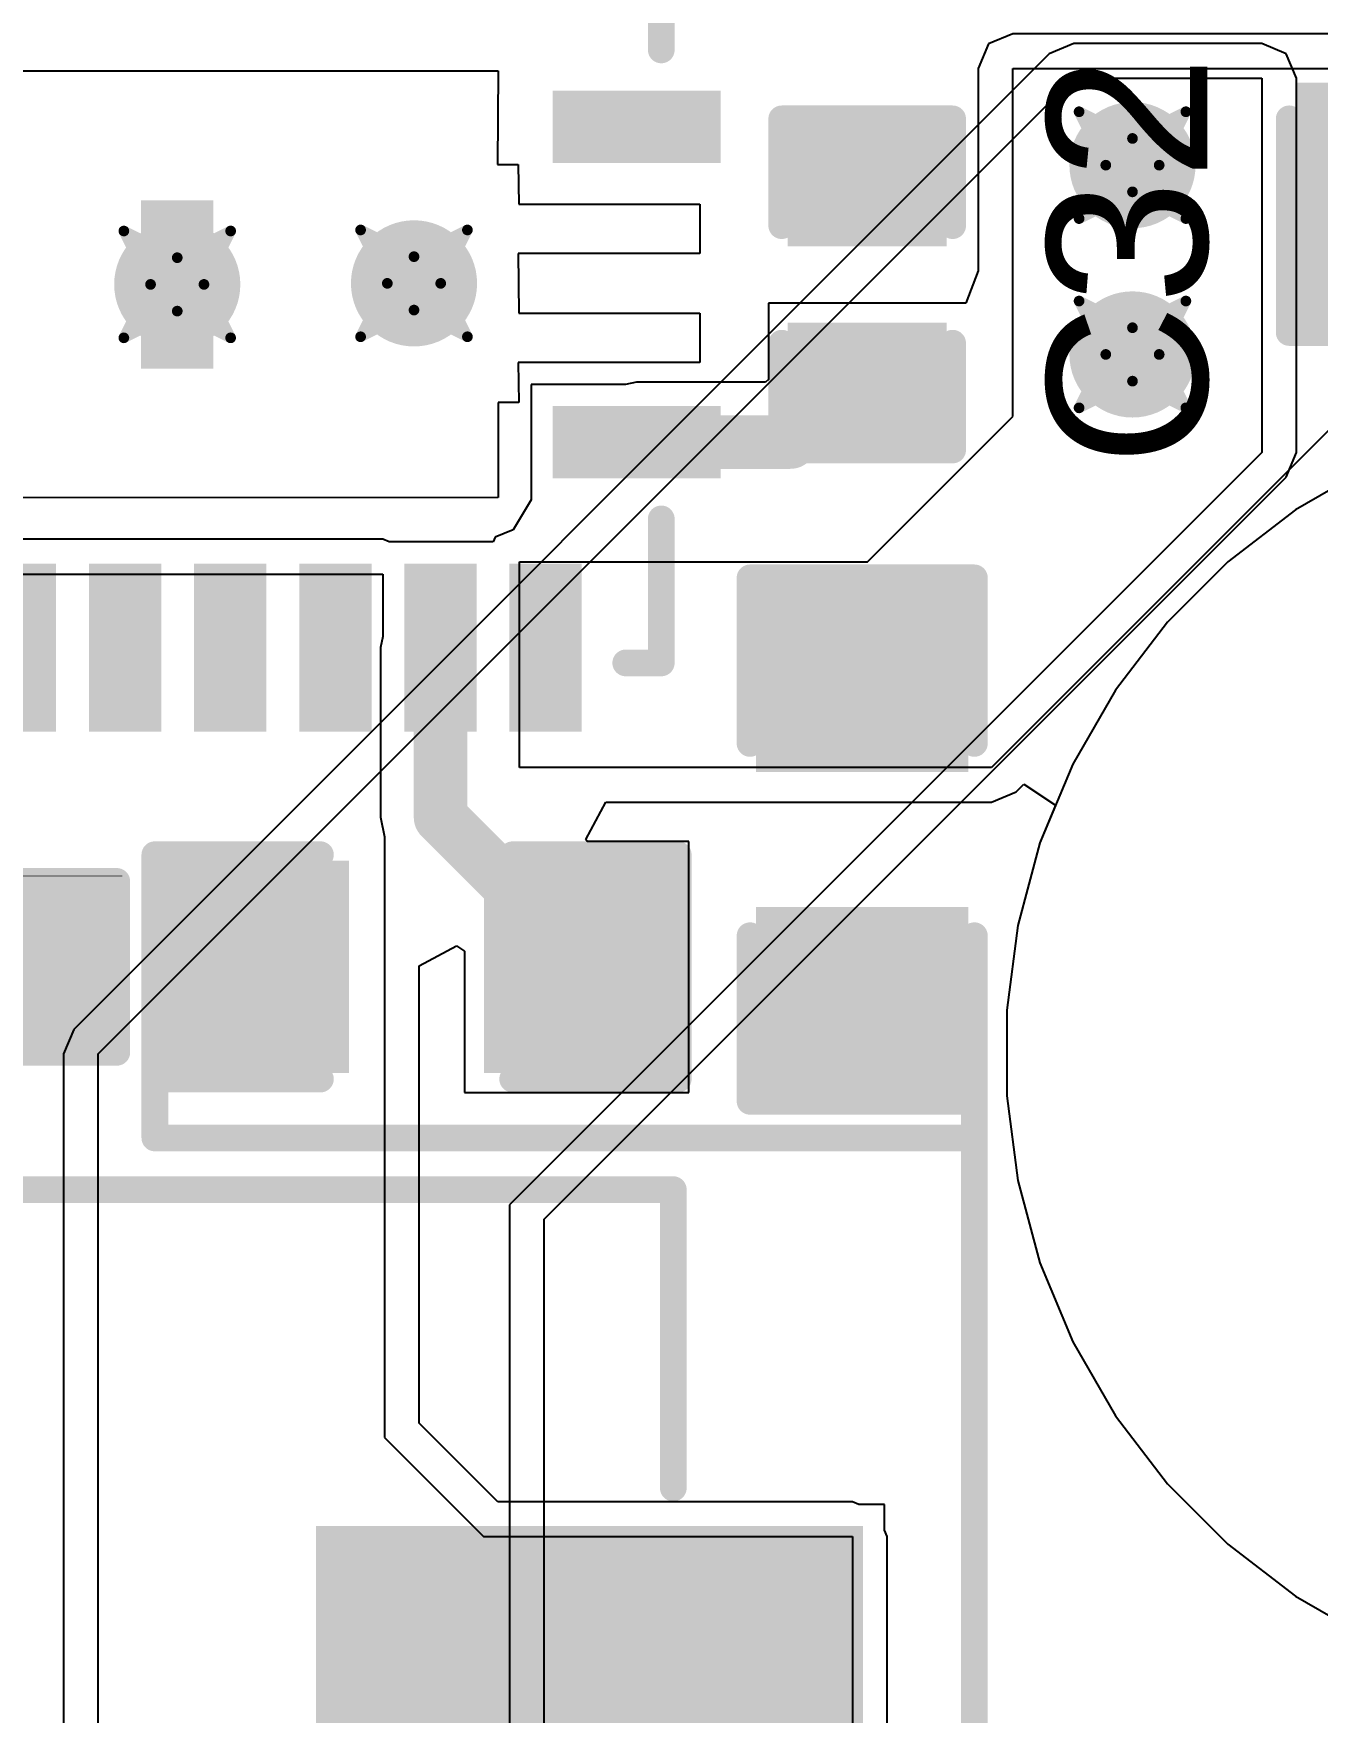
# Model space of a CAD drawing. Header units: inches. Extents: x -5 to 247, y -53 to 67.
# Drawn here: x 37.26 to 43.36, y -37.06 to -29.07 of the extents above; entities that cross this region are included whole.
import ezdxf

# ---------------------------------------------------------------- set-up
doc = ezdxf.new("R2010")
doc.units = ezdxf.units.IN
for name, color, linetype in [('Board Outline', 216, 'Continuous'), ('Bottom Layer', 5, 'Continuous'), ('Drill Drawing', 1, 'Continuous'), ('Top Layer', 1, 'Continuous'), ('Top Overlay', 2, 'Continuous'), ('Top Paste', 8, 'Continuous'), ('Top Solder', 216, 'Continuous'), ('Via Holes', 16, 'Continuous')]:
    doc.layers.add(name, color=color, linetype=linetype)
doc.styles.add('Arial', font='', dxfattribs={"height": 0.2})
doc.styles.get('Arial').set_extended_font_data('Arial')

# ---------------------------------------------------------------- blocks, each defined once
blk = doc.blocks.new('VQFN_20_EP_3_6_4_6__8')
at = {"layer": 'Top Layer'}
for points in [[(-0.6281, 2.535), (-0.6281, 1.835), (-0.8719, 1.835), (-0.8719, 2.535)], [(0.8719, 2.535), (0.8719, 1.835), (0.6281, 1.835), (0.6281, 2.535)], [(-1.3772, 1.8699), (-1.3772, 1.6261), (-2.0772, 1.6261), (-2.0772, 1.8699)], [(2.0772, 1.8699), (2.0772, 1.6261), (1.3772, 1.6261), (1.3772, 1.8699)], [(-1.3772, 1.3699), (-1.3772, 1.1261), (-2.0772, 1.1261), (-2.0772, 1.3699)], [(2.0772, 1.3699), (2.0772, 1.1261), (1.3772, 1.1261), (1.3772, 1.3699)], [(-1.3772, 0.8699), (-1.3772, 0.6261), (-2.0772, 0.6261), (-2.0772, 0.8699)], [(2.0772, 0.8699), (2.0772, 0.6261), (1.3772, 0.6261), (1.3772, 0.8699)], [(-1.3772, 0.3699), (-1.3772, 0.1261), (-2.0772, 0.1261), (-2.0772, 0.3699)], [(2.0772, 0.3699), (2.0772, 0.1261), (1.3772, 0.1261), (1.3772, 0.3699)], [(-0.35, 0.1219), (0.35, 0.1219), (0.35, -0.1219), (-0.35, -0.1219)], [(-1.3772, -0.13), (-1.3772, -0.3739), (-2.0772, -0.3739), (-2.0772, -0.13)], [(2.0772, -0.13), (2.0772, -0.3739), (1.3772, -0.3739), (1.3772, -0.13)], [(-1.3772, -0.63), (-1.3772, -0.8739), (-2.0772, -0.8739), (-2.0772, -0.63)], [(2.0772, -0.6301), (2.0772, -0.8739), (1.3772, -0.8739), (1.3772, -0.6301)], [(-1.3772, -1.13), (-1.3772, -1.3739), (-2.0772, -1.3739), (-2.0772, -1.13)], [(2.0772, -1.1301), (2.0772, -1.3739), (1.3772, -1.3739), (1.3772, -1.1301)], [(-1.3772, -1.63), (-1.3772, -1.8739), (-2.0772, -1.8739), (-2.0772, -1.63)], [(2.0772, -1.6301), (2.0772, -1.8739), (1.3772, -1.8739), (1.3772, -1.6301)], [(-0.6281, -1.835), (-0.6281, -2.535), (-0.8719, -2.535), (-0.8719, -1.835)], [(0.8719, -1.835), (0.8719, -2.535), (0.6281, -2.535), (0.6281, -1.835)]]:
    blk.add_hatch(color=1, dxfattribs=at).paths.add_polyline_path(points)
at = {"layer": 'Top Paste'}
for points in [[(-0.6281, 2.535), (-0.6281, 1.835), (-0.8719, 1.835), (-0.8719, 2.535)], [(0.8719, 2.535), (0.8719, 1.835), (0.6281, 1.835), (0.6281, 2.535)], [(-1.3772, 1.8699), (-1.3772, 1.6261), (-2.0772, 1.6261), (-2.0772, 1.8699)], [(2.0772, 1.8699), (2.0772, 1.6261), (1.3772, 1.6261), (1.3772, 1.8699)], [(-1.3772, 1.3699), (-1.3772, 1.1261), (-2.0772, 1.1261), (-2.0772, 1.3699)], [(2.0772, 1.3699), (2.0772, 1.1261), (1.3772, 1.1261), (1.3772, 1.3699)], [(-1.3772, 0.8699), (-1.3772, 0.6261), (-2.0772, 0.6261), (-2.0772, 0.8699)], [(2.0772, 0.8699), (2.0772, 0.6261), (1.3772, 0.6261), (1.3772, 0.8699)], [(-1.3772, 0.3699), (-1.3772, 0.1261), (-2.0772, 0.1261), (-2.0772, 0.3699)], [(2.0772, 0.3699), (2.0772, 0.1261), (1.3772, 0.1261), (1.3772, 0.3699)], [(-0.35, 0.1219), (0.35, 0.1219), (0.35, -0.1219), (-0.35, -0.1219)], [(-1.3772, -0.13), (-1.3772, -0.3739), (-2.0772, -0.3739), (-2.0772, -0.13)], [(2.0772, -0.13), (2.0772, -0.3739), (1.3772, -0.3739), (1.3772, -0.13)], [(-1.3772, -0.63), (-1.3772, -0.8739), (-2.0772, -0.8739), (-2.0772, -0.63)], [(2.0772, -0.6301), (2.0772, -0.8739), (1.3772, -0.8739), (1.3772, -0.6301)], [(-1.3772, -1.13), (-1.3772, -1.3739), (-2.0772, -1.3739), (-2.0772, -1.13)], [(2.0772, -1.1301), (2.0772, -1.3739), (1.3772, -1.3739), (1.3772, -1.1301)], [(-1.3772, -1.63), (-1.3772, -1.8739), (-2.0772, -1.8739), (-2.0772, -1.63)], [(2.0772, -1.6301), (2.0772, -1.8739), (1.3772, -1.8739), (1.3772, -1.6301)], [(-0.6281, -1.835), (-0.6281, -2.535), (-0.8719, -2.535), (-0.8719, -1.835)], [(0.8719, -1.835), (0.8719, -2.535), (0.6281, -2.535), (0.6281, -1.835)]]:
    blk.add_hatch(color=8, dxfattribs=at).paths.add_polyline_path(points)
at = {"layer": 'Top Solder'}
for points in [[(-0.5781, 2.585), (-0.5781, 1.785), (-0.9219, 1.785), (-0.9219, 2.585)], [(0.9219, 2.585), (0.9219, 1.785), (0.5781, 1.785), (0.5781, 2.585)], [(-1.3272, 1.9199), (-1.3272, 1.5761), (-2.1272, 1.5761), (-2.1272, 1.9199)], [(2.1272, 1.9199), (2.1272, 1.5761), (1.3272, 1.5761), (1.3272, 1.9199)], [(-1.3272, 1.4199), (-1.3272, 1.0761), (-2.1272, 1.0761), (-2.1272, 1.4199)], [(2.1272, 1.4199), (2.1272, 1.0761), (1.3272, 1.0761), (1.3272, 1.4199)], [(-1.3272, 0.9199), (-1.3272, 0.5761), (-2.1272, 0.5761), (-2.1272, 0.9199)], [(2.1272, 0.9199), (2.1272, 0.5761), (1.3272, 0.5761), (1.3272, 0.9199)], [(-1.3272, 0.4199), (-1.3272, 0.0761), (-2.1272, 0.0761), (-2.1272, 0.4199)], [(2.1272, 0.4199), (2.1272, 0.0761), (1.3272, 0.0761), (1.3272, 0.4199)], [(-0.4, 0.1719), (0.4, 0.1719), (0.4, -0.1719), (-0.4, -0.1719)], [(-1.3272, -0.08), (-1.3272, -0.4239), (-2.1272, -0.4239), (-2.1272, -0.08)], [(2.1272, -0.08), (2.1272, -0.4239), (1.3272, -0.4239), (1.3272, -0.08)], [(-1.3272, -0.58), (-1.3272, -0.9239), (-2.1272, -0.9239), (-2.1272, -0.58)], [(2.1272, -0.5801), (2.1272, -0.9239), (1.3272, -0.9239), (1.3272, -0.5801)], [(-1.3272, -1.08), (-1.3272, -1.4239), (-2.1272, -1.4239), (-2.1272, -1.08)], [(2.1272, -1.0801), (2.1272, -1.4239), (1.3272, -1.4239), (1.3272, -1.0801)], [(-1.3272, -1.58), (-1.3272, -1.9239), (-2.1272, -1.9239), (-2.1272, -1.58)], [(2.1272, -1.5801), (2.1272, -1.9239), (1.3272, -1.9239), (1.3272, -1.5801)], [(-0.5781, -1.785), (-0.5781, -2.585), (-0.9219, -2.585), (-0.9219, -1.785)], [(0.9219, -1.785), (0.9219, -2.585), (0.5781, -2.585), (0.5781, -1.785)]]:
    blk.add_hatch(color=216, dxfattribs=at).paths.add_polyline_path(points)
at = {"layer": 'Top Layer'}
for p, q in [((-0.374, 1.619), (-0.374, 2.481)), ((-0.374, 2.481), (-0.143, 2.48)), ((-0.143, 2.48), (-0.144, 1.618)), ((0.143, 1.621), (0.146, 2.485)), ((0.146, 2.485), (0.376, 2.485)), ((0.376, 2.485), (0.38, 1.621)), ((-0.567, 1.522), (-0.567, 1.62)), ((-0.567, 1.62), (-0.374, 1.619)), ((-0.144, 1.618), (0.145, 1.619)), ((0.145, 1.619), (0.143, 1.621)), ((0.38, 1.621), (0.565, 1.618)), ((0.565, 1.618), (0.566, 1.522)), ((-1.014, -1.526), (-1.016, 1.522)), ((-1.016, 1.522), (-0.567, 1.522)), ((0.566, 1.522), (1.016, 1.521)), ((1.016, 1.521), (1.016, -1.526)), ((-0.561, -1.526), (-1.014, -1.526)), ((-0.561, -1.624), (-0.561, -1.526)), ((1.016, -1.526), (0.571, -1.523)), ((0.571, -1.523), (0.571, -1.621)), ((-0.371, -1.621), (-0.561, -1.624)), ((-0.371, -2.485), (-0.371, -1.621)), ((0.147, -1.621), (-0.137, -1.624)), ((-0.137, -1.624), (-0.137, -2.485)), ((0.147, -2.485), (0.147, -1.621)), ((0.571, -1.621), (0.381, -1.624)), ((0.381, -1.624), (0.381, -2.485)), ((-0.137, -2.485), (-0.371, -2.485)), ((0.381, -2.485), (0.147, -2.485))]:
    blk.add_line(p, q, dxfattribs=at)
at = {"layer": 'Top Overlay'}
for points in [[(-0.8713, 2.8226, 0.127, 0.127, 0), (-0.6173, 2.8226, 0.127, 0.127, 0)], [(-0.8713, 2.8226, 0.127, 0.127, 0), (-0.7443, 2.6956, 0.127, 0.127, 0)], [(-0.6173, 2.8226, 0.127, 0.127, 0), (-0.7443, 2.6956, 0.127, 0.127, 0)], [(-1.8, 2.298, 0.127, 0.127, 0), (-1.1151, 2.298, 0.127, 0.127, 0)], [(-1.8, 2.298, 0.127, 0.127, 0), (-1.8, 2.1291, 0.127, 0.127, 0)], [(1.1151, 2.298, 0.127, 0.127, 0), (1.8, 2.298, 0.127, 0.127, 0)], [(1.8, 2.298, 0.127, 0.127, 0), (1.8, 2.1291, 0.127, 0.127, 0)], [(-1.8, -2.133, 0.127, 0.127, 0), (-1.8, -2.302, 0.127, 0.127, 0)], [(1.8, -2.133, 0.127, 0.127, 0), (1.8, -2.302, 0.127, 0.127, 0)], [(-1.8, -2.302, 0.127, 0.127, 0), (-1.1151, -2.302, 0.127, 0.127, 0)], [(1.1151, -2.302, 0.127, 0.127, 0), (1.8, -2.302, 0.127, 0.127, 0)]]:
    blk.add_lwpolyline(points, format="xyseb", dxfattribs=at)
for points in [[(-0.9031, 2.8226, 0.0635, 0.0635, 1), (-0.8396, 2.8226, 0.0635, 0.0635, 1)], [(-0.9031, 2.8226, 0.0635, 0.0635, 1), (-0.8396, 2.8226, 0.0635, 0.0635, 1)], [(-0.6491, 2.8226, 0.0635, 0.0635, 1), (-0.5856, 2.8226, 0.0635, 0.0635, 1)], [(-0.6491, 2.8226, 0.0635, 0.0635, 1), (-0.5856, 2.8226, 0.0635, 0.0635, 1)], [(-0.7761, 2.6956, 0.0635, 0.0635, 1), (-0.7126, 2.6956, 0.0635, 0.0635, 1)], [(-0.7761, 2.6956, 0.0635, 0.0635, 1), (-0.7126, 2.6956, 0.0635, 0.0635, 1)], [(-1.8317, 2.298, 0.0635, 0.0635, 1), (-1.7682, 2.298, 0.0635, 0.0635, 1)], [(-1.8317, 2.298, 0.0635, 0.0635, 1), (-1.7682, 2.298, 0.0635, 0.0635, 1)], [(-1.1468, 2.298, 0.0635, 0.0635, 1), (-1.0833, 2.298, 0.0635, 0.0635, 1)], [(1.0833, 2.298, 0.0635, 0.0635, 1), (1.1468, 2.298, 0.0635, 0.0635, 1)], [(1.7682, 2.298, 0.0635, 0.0635, 1), (1.8317, 2.298, 0.0635, 0.0635, 1)], [(1.7682, 2.298, 0.0635, 0.0635, 1), (1.8317, 2.298, 0.0635, 0.0635, 1)], [(-1.8317, 2.1291, 0.0635, 0.0635, 1), (-1.7682, 2.1291, 0.0635, 0.0635, 1)], [(1.7682, 2.1291, 0.0635, 0.0635, 1), (1.8317, 2.1291, 0.0635, 0.0635, 1)], [(-1.8317, -2.133, 0.0635, 0.0635, 1), (-1.7682, -2.133, 0.0635, 0.0635, 1)], [(1.7682, -2.133, 0.0635, 0.0635, 1), (1.8317, -2.133, 0.0635, 0.0635, 1)], [(-1.8317, -2.302, 0.0635, 0.0635, 1), (-1.7682, -2.302, 0.0635, 0.0635, 1)], [(-1.8317, -2.302, 0.0635, 0.0635, 1), (-1.7682, -2.302, 0.0635, 0.0635, 1)], [(-1.1468, -2.302, 0.0635, 0.0635, 1), (-1.0833, -2.302, 0.0635, 0.0635, 1)], [(1.0833, -2.302, 0.0635, 0.0635, 1), (1.1468, -2.302, 0.0635, 0.0635, 1)], [(1.7682, -2.302, 0.0635, 0.0635, 1), (1.8317, -2.302, 0.0635, 0.0635, 1)], [(1.7682, -2.302, 0.0635, 0.0635, 1), (1.8317, -2.302, 0.0635, 0.0635, 1)]]:
    blk.add_lwpolyline(points, format="xyseb", close=True, dxfattribs=at)
blk = doc.blocks.new('HMS0603_2R2_14')
at = {"layer": 'Top Layer'}
for points in [[(-4.5521, 1.65), (-2.0521, 1.65), (-2.0521, -1.65), (-4.5521, -1.65)], [(2.0521, 1.65), (4.5521, 1.65), (4.5521, -1.65), (2.0521, -1.65)]]:
    blk.add_hatch(color=1, dxfattribs=at).paths.add_polyline_path(points)
at = {"layer": 'Top Paste'}
for points in [[(-4.5521, 1.65), (-2.0521, 1.65), (-2.0521, -1.65), (-4.5521, -1.65)], [(2.0521, 1.65), (4.5521, 1.65), (4.5521, -1.65), (2.0521, -1.65)]]:
    blk.add_hatch(color=8, dxfattribs=at).paths.add_polyline_path(points)
at = {"layer": 'Top Solder'}
for points in [[(-4.6029, 1.7008), (-2.0013, 1.7008), (-2.0013, -1.7008), (-4.6029, -1.7008)], [(2.0013, 1.7008), (4.6029, 1.7008), (4.6029, -1.7008), (2.0013, -1.7008)]]:
    blk.add_hatch(color=216, dxfattribs=at).paths.add_polyline_path(points)
at = {"layer": 'Top Overlay'}
for points in [[(-3.7, 3.3, 0.127, 0.127, 0), (3.7, 3.3, 0.127, 0.127, 0)], [(-3.7, 1.8811, 0.127, 0.127, 0), (-3.7, 3.3, 0.127, 0.127, 0)], [(3.7, 1.8811, 0.127, 0.127, 0), (3.7, 3.3, 0.127, 0.127, 0)], [(-3.7, -3.3, 0.127, 0.127, 0), (-3.7, -1.8811, 0.127, 0.127, 0)], [(3.7, -3.3, 0.127, 0.127, 0), (3.7, -1.8811, 0.127, 0.127, 0)], [(-3.7, -3.3, 0.127, 0.127, 0), (3.7, -3.3, 0.127, 0.127, 0)]]:
    blk.add_lwpolyline(points, format="xyseb", dxfattribs=at)
for points in [[(-3.7317, 3.3, 0.0635, 0.0635, 1), (-3.6682, 3.3, 0.0635, 0.0635, 1)], [(-3.7317, 3.3, 0.0635, 0.0635, 1), (-3.6682, 3.3, 0.0635, 0.0635, 1)], [(3.6682, 3.3, 0.0635, 0.0635, 1), (3.7317, 3.3, 0.0635, 0.0635, 1)], [(3.6682, 3.3, 0.0635, 0.0635, 1), (3.7317, 3.3, 0.0635, 0.0635, 1)], [(-3.7317, 1.8811, 0.0635, 0.0635, 1), (-3.6682, 1.8811, 0.0635, 0.0635, 1)], [(3.6682, 1.8811, 0.0635, 0.0635, 1), (3.7317, 1.8811, 0.0635, 0.0635, 1)], [(-3.7317, -1.8811, 0.0635, 0.0635, 1), (-3.6682, -1.8811, 0.0635, 0.0635, 1)], [(3.6682, -1.8811, 0.0635, 0.0635, 1), (3.7317, -1.8811, 0.0635, 0.0635, 1)], [(-3.7317, -3.3, 0.0635, 0.0635, 1), (-3.6682, -3.3, 0.0635, 0.0635, 1)], [(-3.7317, -3.3, 0.0635, 0.0635, 1), (-3.6682, -3.3, 0.0635, 0.0635, 1)], [(3.6682, -3.3, 0.0635, 0.0635, 1), (3.7317, -3.3, 0.0635, 0.0635, 1)], [(3.6682, -3.3, 0.0635, 0.0635, 1), (3.7317, -3.3, 0.0635, 0.0635, 1)]]:
    blk.add_lwpolyline(points, format="xyseb", close=True, dxfattribs=at)
blk = doc.blocks.new('R___0402_21')
at = {"layer": 'Top Layer'}
for points in [[(-0.6985, -0.3175), (-0.6985, 0.3175), (-0.2413, 0.3175), (-0.2413, -0.3175)], [(0.2413, -0.3175), (0.2413, 0.3175), (0.6985, 0.3175), (0.6985, -0.3175)]]:
    blk.add_hatch(color=1, dxfattribs=at).paths.add_polyline_path(points)
at = {"layer": 'Top Paste'}
for points in [[(-0.6985, -0.3175), (-0.6985, 0.3175), (-0.2413, 0.3175), (-0.2413, -0.3175)], [(0.2413, -0.3175), (0.2413, 0.3175), (0.6985, 0.3175), (0.6985, -0.3175)]]:
    blk.add_hatch(color=8, dxfattribs=at).paths.add_polyline_path(points)
at = {"layer": 'Top Solder'}
for points in [[(-0.7535, -0.3725), (-0.7535, 0.3725), (-0.1863, 0.3725), (-0.1863, -0.3725)], [(0.1863, -0.3725), (0.1863, 0.3725), (0.7535, 0.3725), (0.7535, -0.3725)]]:
    blk.add_hatch(color=216, dxfattribs=at).paths.add_polyline_path(points)
at = {"layer": 'Top Overlay'}
for points in [[(-0.7874, 0.4064, 0.127, 0.127, 0), (-0.7874, -0.4064, 0.127, 0.127, 0)], [(0.7874, 0.4064, 0.127, 0.127, 0), (-0.7874, 0.4064, 0.127, 0.127, 0)], [(0.7874, 0.4064, 0.127, 0.127, 0), (0.7874, -0.4064, 0.127, 0.127, 0)], [(0.7874, -0.4064, 0.127, 0.127, 0), (-0.7874, -0.4064, 0.127, 0.127, 0)], [(0.8128, -0.4318, 0.00323, 0.00323, 0), (-0.8128, -0.4318, 0.00323, 0.00323, 0)]]:
    blk.add_lwpolyline(points, format="xyseb", dxfattribs=at)
for points in [[(-0.8191, 0.4064, 0.0635, 0.0635, 1), (-0.7556, 0.4064, 0.0635, 0.0635, 1)], [(-0.8191, 0.4064, 0.0635, 0.0635, 1), (-0.7556, 0.4064, 0.0635, 0.0635, 1)], [(0.7556, 0.4064, 0.0635, 0.0635, 1), (0.8191, 0.4064, 0.0635, 0.0635, 1)], [(0.7556, 0.4064, 0.0635, 0.0635, 1), (0.8191, 0.4064, 0.0635, 0.0635, 1)], [(-0.8191, -0.4064, 0.0635, 0.0635, 1), (-0.7556, -0.4064, 0.0635, 0.0635, 1)], [(-0.8191, -0.4064, 0.0635, 0.0635, 1), (-0.7556, -0.4064, 0.0635, 0.0635, 1)], [(0.7556, -0.4064, 0.0635, 0.0635, 1), (0.8191, -0.4064, 0.0635, 0.0635, 1)], [(0.7556, -0.4064, 0.0635, 0.0635, 1), (0.8191, -0.4064, 0.0635, 0.0635, 1)], [(-0.8136, -0.4318, 0.00161, 0.00161, 1), (-0.812, -0.4318, 0.00161, 0.00161, 1)], [(0.812, -0.4318, 0.00161, 0.00161, 1), (0.8136, -0.4318, 0.00161, 0.00161, 1)]]:
    blk.add_lwpolyline(points, format="xyseb", close=True, dxfattribs=at)
blk = doc.blocks.new('C___0402_44')
at = {"layer": 'Top Layer'}
for points in [[(-0.6985, -0.3175), (-0.6985, 0.3175), (-0.2413, 0.3175), (-0.2413, -0.3175)], [(0.2413, -0.3175), (0.2413, 0.3175), (0.6985, 0.3175), (0.6985, -0.3175)]]:
    blk.add_hatch(color=1, dxfattribs=at).paths.add_polyline_path(points)
at = {"layer": 'Top Paste'}
for points in [[(-0.6985, -0.3175), (-0.6985, 0.3175), (-0.2413, 0.3175), (-0.2413, -0.3175)], [(0.2413, -0.3175), (0.2413, 0.3175), (0.6985, 0.3175), (0.6985, -0.3175)]]:
    blk.add_hatch(color=8, dxfattribs=at).paths.add_polyline_path(points)
at = {"layer": 'Top Solder'}
for points in [[(-0.7585, -0.3775), (-0.7585, 0.3775), (-0.1813, 0.3775), (-0.1813, -0.3775)], [(0.1813, -0.3775), (0.1813, 0.3775), (0.7585, 0.3775), (0.7585, -0.3775)]]:
    blk.add_hatch(color=216, dxfattribs=at).paths.add_polyline_path(points)
at = {"layer": 'Top Overlay'}
for points in [[(-0.2794, 0.4064, 0.127, 0.127, 0), (-0.7874, 0.4064, 0.127, 0.127, 0)], [(-0.7874, -0.4064, 0.127, 0.127, 0), (-0.7874, 0.4064, 0.127, 0.127, 0)], [(0.7874, 0.4064, 0.127, 0.127, 0), (0.2794, 0.4064, 0.127, 0.127, 0)], [(0.7874, -0.4064, 0.127, 0.127, 0), (0.7874, 0.4064, 0.127, 0.127, 0)], [(-0.2794, -0.4064, 0.127, 0.127, 0), (-0.7874, -0.4064, 0.127, 0.127, 0)], [(0.7874, -0.4064, 0.127, 0.127, 0), (0.2794, -0.4064, 0.127, 0.127, 0)]]:
    blk.add_lwpolyline(points, format="xyseb", dxfattribs=at)
for points in [[(-0.8191, 0.4064, 0.0635, 0.0635, 1), (-0.7556, 0.4064, 0.0635, 0.0635, 1)], [(-0.8191, 0.4064, 0.0635, 0.0635, 1), (-0.7556, 0.4064, 0.0635, 0.0635, 1)], [(-0.3111, 0.4064, 0.0635, 0.0635, 1), (-0.2477, 0.4064, 0.0635, 0.0635, 1)], [(0.2477, 0.4064, 0.0635, 0.0635, 1), (0.3111, 0.4064, 0.0635, 0.0635, 1)], [(0.7556, 0.4064, 0.0635, 0.0635, 1), (0.8191, 0.4064, 0.0635, 0.0635, 1)], [(0.7556, 0.4064, 0.0635, 0.0635, 1), (0.8191, 0.4064, 0.0635, 0.0635, 1)], [(-0.8191, -0.4064, 0.0635, 0.0635, 1), (-0.7556, -0.4064, 0.0635, 0.0635, 1)], [(-0.8191, -0.4064, 0.0635, 0.0635, 1), (-0.7556, -0.4064, 0.0635, 0.0635, 1)], [(-0.3111, -0.4064, 0.0635, 0.0635, 1), (-0.2477, -0.4064, 0.0635, 0.0635, 1)], [(0.2477, -0.4064, 0.0635, 0.0635, 1), (0.3111, -0.4064, 0.0635, 0.0635, 1)], [(0.7556, -0.4064, 0.0635, 0.0635, 1), (0.8191, -0.4064, 0.0635, 0.0635, 1)], [(0.7556, -0.4064, 0.0635, 0.0635, 1), (0.8191, -0.4064, 0.0635, 0.0635, 1)]]:
    blk.add_lwpolyline(points, format="xyseb", close=True, dxfattribs=at)
blk = doc.blocks.new('C___0603_46')
at = {"layer": 'Top Layer'}
for points in [[(-0.381, 0.4445), (-0.381, -0.4445), (-1.143, -0.4445), (-1.143, 0.4445)], [(1.143, 0.4445), (1.143, -0.4445), (0.381, -0.4445), (0.381, 0.4445)]]:
    blk.add_hatch(color=1, dxfattribs=at).paths.add_polyline_path(points)
at = {"layer": 'Top Paste'}
for points in [[(-0.381, 0.4445), (-0.381, -0.4445), (-1.143, -0.4445), (-1.143, 0.4445)], [(1.143, 0.4445), (1.143, -0.4445), (0.381, -0.4445), (0.381, 0.4445)]]:
    blk.add_hatch(color=8, dxfattribs=at).paths.add_polyline_path(points)
at = {"layer": 'Top Solder'}
for points in [[(-0.321, 0.5045), (-0.321, -0.5045), (-1.203, -0.5045), (-1.203, 0.5045)], [(1.203, 0.5045), (1.203, -0.5045), (0.321, -0.5045), (0.321, 0.5045)]]:
    blk.add_hatch(color=216, dxfattribs=at).paths.add_polyline_path(points)
at = {"layer": 'Top Overlay'}
for points in [[(-1.2446, 0.5334, 0.127, 0.127, 0), (-1.2446, -0.5334, 0.127, 0.127, 0)], [(-1.2446, 0.5334, 0.127, 0.127, 0), (-0.4572, 0.5334, 0.127, 0.127, 0)], [(0.4572, 0.5334, 0.127, 0.127, 0), (1.2446, 0.5334, 0.127, 0.127, 0)], [(1.2446, 0.5334, 0.127, 0.127, 0), (1.2446, -0.5334, 0.127, 0.127, 0)], [(-1.2446, -0.5334, 0.127, 0.127, 0), (-0.4572, -0.5334, 0.127, 0.127, 0)], [(0.4572, -0.5334, 0.127, 0.127, 0), (1.2446, -0.5334, 0.127, 0.127, 0)]]:
    blk.add_lwpolyline(points, format="xyseb", dxfattribs=at)
for points in [[(-1.2764, 0.5334, 0.0635, 0.0635, 1), (-1.2128, 0.5334, 0.0635, 0.0635, 1)], [(-1.2764, 0.5334, 0.0635, 0.0635, 1), (-1.2128, 0.5334, 0.0635, 0.0635, 1)], [(-0.4889, 0.5334, 0.0635, 0.0635, 1), (-0.4254, 0.5334, 0.0635, 0.0635, 1)], [(0.4254, 0.5334, 0.0635, 0.0635, 1), (0.4889, 0.5334, 0.0635, 0.0635, 1)], [(1.2128, 0.5334, 0.0635, 0.0635, 1), (1.2764, 0.5334, 0.0635, 0.0635, 1)], [(1.2128, 0.5334, 0.0635, 0.0635, 1), (1.2764, 0.5334, 0.0635, 0.0635, 1)], [(-1.2764, -0.5334, 0.0635, 0.0635, 1), (-1.2128, -0.5334, 0.0635, 0.0635, 1)], [(-1.2764, -0.5334, 0.0635, 0.0635, 1), (-1.2128, -0.5334, 0.0635, 0.0635, 1)], [(-0.4889, -0.5334, 0.0635, 0.0635, 1), (-0.4254, -0.5334, 0.0635, 0.0635, 1)], [(0.4254, -0.5334, 0.0635, 0.0635, 1), (0.4889, -0.5334, 0.0635, 0.0635, 1)], [(1.2128, -0.5334, 0.0635, 0.0635, 1), (1.2764, -0.5334, 0.0635, 0.0635, 1)], [(1.2128, -0.5334, 0.0635, 0.0635, 1), (1.2764, -0.5334, 0.0635, 0.0635, 1)]]:
    blk.add_lwpolyline(points, format="xyseb", close=True, dxfattribs=at)
blk = doc.blocks.new('C___0603_47')
at = {"layer": 'Top Layer'}
for points in [[(-0.381, 0.4445), (-0.381, -0.4445), (-1.143, -0.4445), (-1.143, 0.4445)], [(1.143, 0.4445), (1.143, -0.4445), (0.381, -0.4445), (0.381, 0.4445)]]:
    blk.add_hatch(color=1, dxfattribs=at).paths.add_polyline_path(points)
at = {"layer": 'Top Paste'}
for points in [[(-0.381, 0.4445), (-0.381, -0.4445), (-1.143, -0.4445), (-1.143, 0.4445)], [(1.143, 0.4445), (1.143, -0.4445), (0.381, -0.4445), (0.381, 0.4445)]]:
    blk.add_hatch(color=8, dxfattribs=at).paths.add_polyline_path(points)
at = {"layer": 'Top Solder'}
for points in [[(-0.321, 0.5045), (-0.321, -0.5045), (-1.203, -0.5045), (-1.203, 0.5045)], [(1.203, 0.5045), (1.203, -0.5045), (0.321, -0.5045), (0.321, 0.5045)]]:
    blk.add_hatch(color=216, dxfattribs=at).paths.add_polyline_path(points)
at = {"layer": 'Top Overlay'}
for points in [[(-1.2446, -0.5334, 0.127, 0.127, 0), (-1.2446, 0.5334, 0.127, 0.127, 0)], [(-1.2446, 0.5334, 0.127, 0.127, 0), (-0.4572, 0.5334, 0.127, 0.127, 0)], [(0.4572, 0.5334, 0.127, 0.127, 0), (1.2446, 0.5334, 0.127, 0.127, 0)], [(1.2446, -0.5334, 0.127, 0.127, 0), (1.2446, 0.5334, 0.127, 0.127, 0)], [(-1.2446, -0.5334, 0.127, 0.127, 0), (-0.4572, -0.5334, 0.127, 0.127, 0)], [(0.4572, -0.5334, 0.127, 0.127, 0), (1.2446, -0.5334, 0.127, 0.127, 0)]]:
    blk.add_lwpolyline(points, format="xyseb", dxfattribs=at)
for points in [[(-1.2764, 0.5334, 0.0635, 0.0635, 1), (-1.2128, 0.5334, 0.0635, 0.0635, 1)], [(-1.2764, 0.5334, 0.0635, 0.0635, 1), (-1.2128, 0.5334, 0.0635, 0.0635, 1)], [(-0.4889, 0.5334, 0.0635, 0.0635, 1), (-0.4254, 0.5334, 0.0635, 0.0635, 1)], [(0.4254, 0.5334, 0.0635, 0.0635, 1), (0.4889, 0.5334, 0.0635, 0.0635, 1)], [(1.2128, 0.5334, 0.0635, 0.0635, 1), (1.2764, 0.5334, 0.0635, 0.0635, 1)], [(1.2128, 0.5334, 0.0635, 0.0635, 1), (1.2764, 0.5334, 0.0635, 0.0635, 1)], [(-1.2764, -0.5334, 0.0635, 0.0635, 1), (-1.2128, -0.5334, 0.0635, 0.0635, 1)], [(-1.2764, -0.5334, 0.0635, 0.0635, 1), (-1.2128, -0.5334, 0.0635, 0.0635, 1)], [(-0.4889, -0.5334, 0.0635, 0.0635, 1), (-0.4254, -0.5334, 0.0635, 0.0635, 1)], [(0.4254, -0.5334, 0.0635, 0.0635, 1), (0.4889, -0.5334, 0.0635, 0.0635, 1)], [(1.2128, -0.5334, 0.0635, 0.0635, 1), (1.2764, -0.5334, 0.0635, 0.0635, 1)], [(1.2128, -0.5334, 0.0635, 0.0635, 1), (1.2764, -0.5334, 0.0635, 0.0635, 1)]]:
    blk.add_lwpolyline(points, format="xyseb", close=True, dxfattribs=at)
blk = doc.blocks.new('C___0805_49')
at = {"layer": 'Top Layer'}
for points in [[(-1.524, 0.762), (-0.508, 0.762), (-0.508, -0.762), (-1.524, -0.762)], [(0.508, 0.762), (1.524, 0.762), (1.524, -0.762), (0.508, -0.762)]]:
    blk.add_hatch(color=1, dxfattribs=at).paths.add_polyline_path(points)
at = {"layer": 'Top Paste'}
for points in [[(-1.524, 0.762), (-0.508, 0.762), (-0.508, -0.762), (-1.524, -0.762)], [(0.508, 0.762), (1.524, 0.762), (1.524, -0.762), (0.508, -0.762)]]:
    blk.add_hatch(color=8, dxfattribs=at).paths.add_polyline_path(points)
at = {"layer": 'Top Solder'}
for points in [[(-1.594, 0.832), (-0.438, 0.832), (-0.438, -0.832), (-1.594, -0.832)], [(0.438, 0.832), (1.594, 0.832), (1.594, -0.832), (0.438, -0.832)]]:
    blk.add_hatch(color=216, dxfattribs=at).paths.add_polyline_path(points)
at = {"layer": 'Top Overlay'}
for points in [[(-1.6256, -0.8636, 0.127, 0.127, 0), (-1.6256, 0.8636, 0.127, 0.127, 0)], [(-0.6096, 0.8636, 0.127, 0.127, 0), (-1.6256, 0.8636, 0.127, 0.127, 0)], [(1.6256, 0.8636, 0.127, 0.127, 0), (0.6096, 0.8636, 0.127, 0.127, 0)], [(1.6256, -0.8636, 0.127, 0.127, 0), (1.6256, 0.8636, 0.127, 0.127, 0)], [(-0.6096, -0.8636, 0.127, 0.127, 0), (-1.6256, -0.8636, 0.127, 0.127, 0)], [(1.6256, -0.8636, 0.127, 0.127, 0), (0.6096, -0.8636, 0.127, 0.127, 0)]]:
    blk.add_lwpolyline(points, format="xyseb", dxfattribs=at)
for points in [[(-1.6574, 0.8636, 0.0635, 0.0635, 1), (-1.5938, 0.8636, 0.0635, 0.0635, 1)], [(-1.6574, 0.8636, 0.0635, 0.0635, 1), (-1.5938, 0.8636, 0.0635, 0.0635, 1)], [(-0.6413, 0.8636, 0.0635, 0.0635, 1), (-0.5778, 0.8636, 0.0635, 0.0635, 1)], [(0.5778, 0.8636, 0.0635, 0.0635, 1), (0.6413, 0.8636, 0.0635, 0.0635, 1)], [(1.5938, 0.8636, 0.0635, 0.0635, 1), (1.6574, 0.8636, 0.0635, 0.0635, 1)], [(1.5938, 0.8636, 0.0635, 0.0635, 1), (1.6574, 0.8636, 0.0635, 0.0635, 1)], [(-1.6574, -0.8636, 0.0635, 0.0635, 1), (-1.5938, -0.8636, 0.0635, 0.0635, 1)], [(-1.6574, -0.8636, 0.0635, 0.0635, 1), (-1.5938, -0.8636, 0.0635, 0.0635, 1)], [(-0.6413, -0.8636, 0.0635, 0.0635, 1), (-0.5778, -0.8636, 0.0635, 0.0635, 1)], [(0.5778, -0.8636, 0.0635, 0.0635, 1), (0.6413, -0.8636, 0.0635, 0.0635, 1)], [(1.5938, -0.8636, 0.0635, 0.0635, 1), (1.6574, -0.8636, 0.0635, 0.0635, 1)], [(1.5938, -0.8636, 0.0635, 0.0635, 1), (1.6574, -0.8636, 0.0635, 0.0635, 1)]]:
    blk.add_lwpolyline(points, format="xyseb", close=True, dxfattribs=at)

msp = doc.modelspace()

# ---------------------------------------------------------------- hatches: boundary and pattern name
at = {"layer": 'Bottom Layer'}
h = msp.add_hatch(color=5, dxfattribs=at)
edge = h.paths.add_edge_path()
edge.add_arc((42.4853, -29.6996), 0.3, 0, 360)
h = msp.add_hatch(color=5, dxfattribs=at)
edge = h.paths.add_edge_path()
edge.add_arc((37.9423, -30.2667), 0.3, 0, 360)
h = msp.add_hatch(color=5, dxfattribs=at)
edge = h.paths.add_edge_path()
edge.add_arc((39.0683, -30.2617), 0.3, 0, 360)
h = msp.add_hatch(color=5, dxfattribs=at)
edge = h.paths.add_edge_path()
edge.add_arc((42.4853, -30.5997), 0.3, 0, 360)
at = {"layer": 'Top Layer'}
h = msp.add_hatch(color=1, dxfattribs=at)
edge = h.paths.add_edge_path()
edge.add_arc((42.4853, -29.6996), 0.3, 0, 360)
h = msp.add_hatch(color=1, dxfattribs=at)
edge = h.paths.add_edge_path()
edge.add_arc((37.9423, -30.2667), 0.3, 0, 360)
h = msp.add_hatch(color=1, dxfattribs=at)
edge = h.paths.add_edge_path()
edge.add_arc((39.0683, -30.2617), 0.3, 0, 360)
h = msp.add_hatch(color=1, dxfattribs=at)
edge = h.paths.add_edge_path()
edge.add_arc((42.4853, -30.5997), 0.3, 0, 360)
at = {"layer": 'Via Holes'}
h = msp.add_hatch(color=7, dxfattribs=at)
edge = h.paths.add_edge_path()
edge.add_arc((42.4853, -29.6996), 0.15, 0, 360)
h = msp.add_hatch(color=7, dxfattribs=at)
edge = h.paths.add_edge_path()
edge.add_arc((37.9423, -30.2667), 0.15, 0, 360)
h = msp.add_hatch(color=7, dxfattribs=at)
edge = h.paths.add_edge_path()
edge.add_arc((39.0683, -30.2617), 0.15, 0, 360)
h = msp.add_hatch(color=7, dxfattribs=at)
edge = h.paths.add_edge_path()
edge.add_arc((42.4853, -30.5997), 0.15, 0, 360)

# ---------------------------------------------------------------- linework, layer by layer
at = {"layer": 'Board Outline'}
msp.add_lwpolyline([(49.772, 6.3476, 0.254, 0.254, -0.6504), (32.1175, -53.0547, 0.254, 0.254, 0)], format="xyseb", dxfattribs=at)
at = {"layer": 'Bottom Layer'}
for p, q in [((42.2062, -29.1212), (42.0896, -29.1696)), ((43.1, -29.1212), (42.2062, -29.1212)), ((43.2167, -29.1696), (43.1, -29.1212)), ((42.0896, -29.1696), (37.45, -33.8092)), ((43.265, -29.2862), (43.2167, -29.1696)), ((37.5666, -33.9258), (42.2062, -29.2862)), ((42.2062, -29.2862), (43.1, -29.2862)), ((43.1, -29.2862), (43.1, -31.0662)), ((43.265, -31.0662), (43.265, -29.2862)), ((43.1, -31.0662), (39.5224, -34.6439)), ((43.2167, -31.1829), (43.265, -31.0662)), ((39.6874, -34.7122), (43.2167, -31.1829)), ((37.45, -33.8092), (37.4016, -33.9258)), ((37.4016, -33.9258), (37.4016, -41.8338)), ((37.5666, -41.8338), (37.5666, -33.9258)), ((39.5224, -34.6439), (39.5224, -41.8338)), ((39.6874, -41.8338), (39.6874, -34.7122))]:
    msp.add_line(p, q, dxfattribs=at)
at = {"layer": 'Drill Drawing'}
for points in [[(42.2313, -29.4456, 0.0508, 0.0508, 0), (42.4853, -29.5726, 0.0508, 0.0508, 0)], [(42.2313, -29.4456, 0.0508, 0.0508, 0), (42.3583, -29.6996, 0.0508, 0.0508, 0)], [(42.4853, -29.5726, 0.0508, 0.0508, 0), (42.7393, -29.4456, 0.0508, 0.0508, 0)], [(42.6123, -29.6996, 0.0508, 0.0508, 0), (42.7393, -29.4456, 0.0508, 0.0508, 0)], [(42.2313, -29.9536, 0.0508, 0.0508, 0), (42.3583, -29.6996, 0.0508, 0.0508, 0)], [(42.6123, -29.6996, 0.0508, 0.0508, 0), (42.7393, -29.9536, 0.0508, 0.0508, 0)], [(42.2313, -29.9536, 0.0508, 0.0508, 0), (42.4853, -29.8266, 0.0508, 0.0508, 0)], [(42.4853, -29.8266, 0.0508, 0.0508, 0), (42.7393, -29.9536, 0.0508, 0.0508, 0)], [(37.6883, -30.0127, 0.0508, 0.0508, 0), (37.9423, -30.1397, 0.0508, 0.0508, 0)], [(37.6883, -30.0127, 0.0508, 0.0508, 0), (37.8153, -30.2667, 0.0508, 0.0508, 0)], [(37.9423, -30.1397, 0.0508, 0.0508, 0), (38.1963, -30.0127, 0.0508, 0.0508, 0)], [(38.0693, -30.2667, 0.0508, 0.0508, 0), (38.1963, -30.0127, 0.0508, 0.0508, 0)], [(38.8143, -30.0077, 0.0508, 0.0508, 0), (39.0683, -30.1347, 0.0508, 0.0508, 0)], [(38.8143, -30.0077, 0.0508, 0.0508, 0), (38.9413, -30.2617, 0.0508, 0.0508, 0)], [(39.0683, -30.1347, 0.0508, 0.0508, 0), (39.3223, -30.0077, 0.0508, 0.0508, 0)], [(39.1953, -30.2617, 0.0508, 0.0508, 0), (39.3223, -30.0077, 0.0508, 0.0508, 0)], [(37.6883, -30.5207, 0.0508, 0.0508, 0), (37.8153, -30.2667, 0.0508, 0.0508, 0)], [(38.0693, -30.2667, 0.0508, 0.0508, 0), (38.1963, -30.5207, 0.0508, 0.0508, 0)], [(38.8143, -30.5157, 0.0508, 0.0508, 0), (38.9413, -30.2617, 0.0508, 0.0508, 0)], [(39.1953, -30.2617, 0.0508, 0.0508, 0), (39.3223, -30.5157, 0.0508, 0.0508, 0)], [(42.2313, -30.3457, 0.0508, 0.0508, 0), (42.4853, -30.4727, 0.0508, 0.0508, 0)], [(42.2313, -30.3457, 0.0508, 0.0508, 0), (42.3583, -30.5997, 0.0508, 0.0508, 0)], [(42.4853, -30.4727, 0.0508, 0.0508, 0), (42.7393, -30.3457, 0.0508, 0.0508, 0)], [(42.6123, -30.5997, 0.0508, 0.0508, 0), (42.7393, -30.3457, 0.0508, 0.0508, 0)], [(37.6883, -30.5207, 0.0508, 0.0508, 0), (37.9423, -30.3937, 0.0508, 0.0508, 0)], [(37.9423, -30.3937, 0.0508, 0.0508, 0), (38.1963, -30.5207, 0.0508, 0.0508, 0)], [(38.8143, -30.5157, 0.0508, 0.0508, 0), (39.0683, -30.3887, 0.0508, 0.0508, 0)], [(39.0683, -30.3887, 0.0508, 0.0508, 0), (39.3223, -30.5157, 0.0508, 0.0508, 0)], [(42.2313, -30.8537, 0.0508, 0.0508, 0), (42.3583, -30.5997, 0.0508, 0.0508, 0)], [(42.6123, -30.5997, 0.0508, 0.0508, 0), (42.7393, -30.8537, 0.0508, 0.0508, 0)], [(42.2313, -30.8537, 0.0508, 0.0508, 0), (42.4853, -30.7267, 0.0508, 0.0508, 0)], [(42.4853, -30.7267, 0.0508, 0.0508, 0), (42.7393, -30.8537, 0.0508, 0.0508, 0)]]:
    msp.add_lwpolyline(points, format="xyseb", dxfattribs=at)
for points in [[(42.2186, -29.4456, 0.0254, 0.0254, 1), (42.244, -29.4456, 0.0254, 0.0254, 1)], [(42.2186, -29.4456, 0.0254, 0.0254, 1), (42.244, -29.4456, 0.0254, 0.0254, 1)], [(42.7266, -29.4456, 0.0254, 0.0254, 1), (42.752, -29.4456, 0.0254, 0.0254, 1)], [(42.7266, -29.4456, 0.0254, 0.0254, 1), (42.752, -29.4456, 0.0254, 0.0254, 1)], [(42.4726, -29.5726, 0.0254, 0.0254, 1), (42.498, -29.5726, 0.0254, 0.0254, 1)], [(42.4726, -29.5726, 0.0254, 0.0254, 1), (42.498, -29.5726, 0.0254, 0.0254, 1)], [(42.3456, -29.6996, 0.0254, 0.0254, 1), (42.371, -29.6996, 0.0254, 0.0254, 1)], [(42.3456, -29.6996, 0.0254, 0.0254, 1), (42.371, -29.6996, 0.0254, 0.0254, 1)], [(42.5996, -29.6996, 0.0254, 0.0254, 1), (42.625, -29.6996, 0.0254, 0.0254, 1)], [(42.5996, -29.6996, 0.0254, 0.0254, 1), (42.625, -29.6996, 0.0254, 0.0254, 1)], [(42.4726, -29.8266, 0.0254, 0.0254, 1), (42.498, -29.8266, 0.0254, 0.0254, 1)], [(42.4726, -29.8266, 0.0254, 0.0254, 1), (42.498, -29.8266, 0.0254, 0.0254, 1)], [(42.2186, -29.9536, 0.0254, 0.0254, 1), (42.244, -29.9536, 0.0254, 0.0254, 1)], [(42.2186, -29.9536, 0.0254, 0.0254, 1), (42.244, -29.9536, 0.0254, 0.0254, 1)], [(42.7266, -29.9536, 0.0254, 0.0254, 1), (42.752, -29.9536, 0.0254, 0.0254, 1)], [(42.7266, -29.9536, 0.0254, 0.0254, 1), (42.752, -29.9536, 0.0254, 0.0254, 1)], [(37.6756, -30.0127, 0.0254, 0.0254, 1), (37.701, -30.0127, 0.0254, 0.0254, 1)], [(37.6756, -30.0127, 0.0254, 0.0254, 1), (37.701, -30.0127, 0.0254, 0.0254, 1)], [(38.1836, -30.0127, 0.0254, 0.0254, 1), (38.209, -30.0127, 0.0254, 0.0254, 1)], [(38.1836, -30.0127, 0.0254, 0.0254, 1), (38.209, -30.0127, 0.0254, 0.0254, 1)], [(38.8016, -30.0077, 0.0254, 0.0254, 1), (38.827, -30.0077, 0.0254, 0.0254, 1)], [(38.8016, -30.0077, 0.0254, 0.0254, 1), (38.827, -30.0077, 0.0254, 0.0254, 1)], [(39.3096, -30.0077, 0.0254, 0.0254, 1), (39.335, -30.0077, 0.0254, 0.0254, 1)], [(39.3096, -30.0077, 0.0254, 0.0254, 1), (39.335, -30.0077, 0.0254, 0.0254, 1)], [(37.9296, -30.1397, 0.0254, 0.0254, 1), (37.955, -30.1397, 0.0254, 0.0254, 1)], [(37.9296, -30.1397, 0.0254, 0.0254, 1), (37.955, -30.1397, 0.0254, 0.0254, 1)], [(39.0556, -30.1347, 0.0254, 0.0254, 1), (39.081, -30.1347, 0.0254, 0.0254, 1)], [(39.0556, -30.1347, 0.0254, 0.0254, 1), (39.081, -30.1347, 0.0254, 0.0254, 1)], [(37.8026, -30.2667, 0.0254, 0.0254, 1), (37.828, -30.2667, 0.0254, 0.0254, 1)], [(37.8026, -30.2667, 0.0254, 0.0254, 1), (37.828, -30.2667, 0.0254, 0.0254, 1)], [(38.0566, -30.2667, 0.0254, 0.0254, 1), (38.082, -30.2667, 0.0254, 0.0254, 1)], [(38.0566, -30.2667, 0.0254, 0.0254, 1), (38.082, -30.2667, 0.0254, 0.0254, 1)], [(38.9286, -30.2617, 0.0254, 0.0254, 1), (38.954, -30.2617, 0.0254, 0.0254, 1)], [(38.9286, -30.2617, 0.0254, 0.0254, 1), (38.954, -30.2617, 0.0254, 0.0254, 1)], [(39.1826, -30.2617, 0.0254, 0.0254, 1), (39.208, -30.2617, 0.0254, 0.0254, 1)], [(39.1826, -30.2617, 0.0254, 0.0254, 1), (39.208, -30.2617, 0.0254, 0.0254, 1)], [(42.2186, -30.3457, 0.0254, 0.0254, 1), (42.244, -30.3457, 0.0254, 0.0254, 1)], [(42.2186, -30.3457, 0.0254, 0.0254, 1), (42.244, -30.3457, 0.0254, 0.0254, 1)], [(42.7266, -30.3457, 0.0254, 0.0254, 1), (42.752, -30.3457, 0.0254, 0.0254, 1)], [(42.7266, -30.3457, 0.0254, 0.0254, 1), (42.752, -30.3457, 0.0254, 0.0254, 1)], [(37.9296, -30.3937, 0.0254, 0.0254, 1), (37.955, -30.3937, 0.0254, 0.0254, 1)], [(37.9296, -30.3937, 0.0254, 0.0254, 1), (37.955, -30.3937, 0.0254, 0.0254, 1)], [(39.0556, -30.3887, 0.0254, 0.0254, 1), (39.081, -30.3887, 0.0254, 0.0254, 1)], [(39.0556, -30.3887, 0.0254, 0.0254, 1), (39.081, -30.3887, 0.0254, 0.0254, 1)], [(37.6756, -30.5207, 0.0254, 0.0254, 1), (37.701, -30.5207, 0.0254, 0.0254, 1)], [(37.6756, -30.5207, 0.0254, 0.0254, 1), (37.701, -30.5207, 0.0254, 0.0254, 1)], [(38.1836, -30.5207, 0.0254, 0.0254, 1), (38.209, -30.5207, 0.0254, 0.0254, 1)], [(38.1836, -30.5207, 0.0254, 0.0254, 1), (38.209, -30.5207, 0.0254, 0.0254, 1)], [(38.8016, -30.5157, 0.0254, 0.0254, 1), (38.827, -30.5157, 0.0254, 0.0254, 1)], [(38.8016, -30.5157, 0.0254, 0.0254, 1), (38.827, -30.5157, 0.0254, 0.0254, 1)], [(39.3096, -30.5157, 0.0254, 0.0254, 1), (39.335, -30.5157, 0.0254, 0.0254, 1)], [(39.3096, -30.5157, 0.0254, 0.0254, 1), (39.335, -30.5157, 0.0254, 0.0254, 1)], [(42.4726, -30.4727, 0.0254, 0.0254, 1), (42.498, -30.4727, 0.0254, 0.0254, 1)], [(42.4726, -30.4727, 0.0254, 0.0254, 1), (42.498, -30.4727, 0.0254, 0.0254, 1)], [(42.3456, -30.5997, 0.0254, 0.0254, 1), (42.371, -30.5997, 0.0254, 0.0254, 1)], [(42.3456, -30.5997, 0.0254, 0.0254, 1), (42.371, -30.5997, 0.0254, 0.0254, 1)], [(42.5996, -30.5997, 0.0254, 0.0254, 1), (42.625, -30.5997, 0.0254, 0.0254, 1)], [(42.5996, -30.5997, 0.0254, 0.0254, 1), (42.625, -30.5997, 0.0254, 0.0254, 1)], [(42.4726, -30.7267, 0.0254, 0.0254, 1), (42.498, -30.7267, 0.0254, 0.0254, 1)], [(42.4726, -30.7267, 0.0254, 0.0254, 1), (42.498, -30.7267, 0.0254, 0.0254, 1)], [(42.2186, -30.8537, 0.0254, 0.0254, 1), (42.244, -30.8537, 0.0254, 0.0254, 1)], [(42.2186, -30.8537, 0.0254, 0.0254, 1), (42.244, -30.8537, 0.0254, 0.0254, 1)], [(42.7266, -30.8537, 0.0254, 0.0254, 1), (42.752, -30.8537, 0.0254, 0.0254, 1)], [(42.7266, -30.8537, 0.0254, 0.0254, 1), (42.752, -30.8537, 0.0254, 0.0254, 1)]]:
    msp.add_lwpolyline(points, format="xyseb", close=True, dxfattribs=at)
at = {"layer": 'Top Layer'}
for p, q in [((41.8001, -29.1228), (41.7518, -29.2394)), ((41.9167, -29.0745), (41.8001, -29.1228)), ((46.8376, -29.0745), (41.9167, -29.0745)), ((41.7518, -29.2394), (41.7518, -30.2019)), ((41.9167, -30.8943), (41.9167, -29.2394)), ((41.9167, -29.2394), (46.8376, -29.2394)), ((41.7518, -30.2019), (41.6935, -30.3556)), ((41.6935, -30.3556), (40.7537, -30.3556)), ((40.7537, -30.3556), (40.7537, -30.7183)), ((40.1272, -30.7318), (40.0742, -30.7423)), ((40.7402, -30.7318), (40.1272, -30.7318)), ((40.7537, -30.7183), (40.7402, -30.7318)), ((43.6738, -30.7046), (41.8151, -32.5633)), ((40.0742, -30.7423), (39.6248, -30.7423)), ((39.6248, -30.7423), (39.6248, -31.291)), ((41.2253, -31.5857), (41.9167, -30.8943)), ((43.6132, -31.1352), (43.2612, -31.3383)), ((39.6248, -31.291), (39.5397, -31.4335)), ((43.2612, -31.3383), (42.9388, -31.5857)), ((39.5397, -31.4335), (39.4539, -31.4691)), ((38.9199, -31.4789), (37.0723, -31.4789)), ((38.9502, -31.4915), (38.9199, -31.4789)), ((39.4446, -31.4915), (38.9502, -31.4915)), ((39.4539, -31.4691), (39.4446, -31.4915)), ((39.5705, -32.5633), (39.5705, -31.5857)), ((39.5705, -31.5857), (41.2253, -31.5857)), ((42.9388, -31.5857), (42.6515, -31.8731)), ((37.0723, -31.6439), (38.9199, -31.6439)), ((38.9199, -31.6439), (38.9199, -31.9408)), ((42.6515, -31.8731), (42.4041, -32.1955)), ((38.9199, -31.9408), (38.9093, -31.9939)), ((38.9093, -31.9939), (38.9093, -32.8005)), ((42.4041, -32.1955), (42.2009, -32.5474)), ((41.8151, -32.5633), (39.5705, -32.5633)), ((42.2009, -32.5474), (42.0454, -32.9228)), ((41.9318, -32.6799), (41.969, -32.6426)), ((41.969, -32.6426), (42.1198, -32.7434)), ((39.8851, -32.906), (39.9802, -32.7282)), ((39.9802, -32.7282), (41.8151, -32.7282)), ((41.8151, -32.7282), (41.9318, -32.6799)), ((38.9093, -32.8005), (38.9093, -32.8005)), ((38.9093, -32.8005), (38.9279, -32.8938)), ((42.1198, -32.7434), (42.0454, -32.9228)), ((38.9279, -32.8938), (38.9279, -35.7499)), ((39.8913, -32.9152), (39.8851, -32.906)), ((40.3757, -32.9152), (39.8913, -32.9152)), ((40.3757, -34.109), (40.3757, -32.9152)), ((42.0454, -32.9228), (41.9402, -33.3154)), ((42.0454, -32.9228), (41.9402, -33.3154)), ((41.9402, -33.3154), (41.8872, -33.7182)), ((41.9402, -33.3154), (41.8872, -33.7182)), ((39.0929, -33.5068), (39.2707, -33.4118)), ((39.2707, -33.4118), (39.3089, -33.4373)), ((39.3089, -33.4373), (39.3089, -34.109)), ((39.0929, -35.6816), (39.0929, -33.5068)), ((41.8872, -33.7182), (41.8872, -33.9214)), ((41.8872, -33.7182), (41.8872, -34.1246)), ((41.8872, -33.9214), (41.8872, -33.9214)), ((41.8872, -33.9214), (41.8872, -34.1246)), ((39.3089, -34.109), (40.3757, -34.109)), ((41.8872, -34.1246), (41.9402, -34.5275)), ((41.8872, -34.1246), (41.9402, -34.5275)), ((41.9402, -34.5275), (42.0454, -34.92)), ((41.9402, -34.5275), (42.0454, -34.92)), ((42.0454, -34.92), (42.2009, -35.2955)), ((42.0454, -34.92), (42.2009, -35.2955)), ((42.2009, -35.2955), (42.4041, -35.6474)), ((42.2009, -35.2955), (42.4041, -35.6474)), ((39.4677, -36.0564), (39.0929, -35.6816)), ((42.4041, -35.6474), (42.6515, -35.9698)), ((42.4041, -35.6474), (42.6515, -35.9698)), ((38.9279, -35.7499), (39.3994, -36.2214)), ((42.6515, -35.9698), (42.9388, -36.2571)), ((42.6515, -35.9698), (42.9388, -36.2571)), ((41.1535, -36.0564), (39.4677, -36.0564)), ((41.1839, -36.069), (41.1535, -36.0564)), ((41.3059, -36.069), (41.1839, -36.069)), ((41.3059, -36.1911), (41.3059, -36.069)), ((39.3994, -36.2214), (41.1535, -36.2214)), ((41.1535, -36.2214), (41.1535, -39.5214)), ((41.3185, -36.2214), (41.3059, -36.1911)), ((41.3185, -39.5214), (41.3185, -36.2214)), ((42.9388, -36.2571), (43.2612, -36.5045)), ((42.9388, -36.2571), (43.2612, -36.5045)), ((43.2612, -36.5045), (43.6132, -36.7077)), ((43.2612, -36.5045), (43.6132, -36.7077))]:
    msp.add_line(p, q, dxfattribs=at)
for points in [[(41.0331, -30.8382, 0.254, 0.254, 0), (41.1347, -30.7366, 0.254, 0.254, 0)], [(41.1347, -30.7366, 0.254, 0.254, 0), (41.2236, -30.7366, 0.254, 0.254, 0)], [(40.8582, -31.0167, 0.254, 0.254, 0), (41.0331, -30.8418, 0.254, 0.254, 0)], [(41.0331, -30.8418, 0.254, 0.254, 0), (41.0331, -30.8382, 0.254, 0.254, 0)], [(40.1272, -31.0167, 0.254, 0.254, 0), (40.8582, -31.0167, 0.254, 0.254, 0)], [(39.1942, -32.8005, 0.254, 0.254, 0), (39.1942, -31.9939, 0.254, 0.254, 0)], [(39.1942, -32.8005, 0.254, 0.254, 0), (39.8423, -33.4486, 0.254, 0.254, 0)], [(39.8423, -33.5121, 0.254, 0.254, 0), (39.8423, -33.4486, 0.254, 0.254, 0)]]:
    msp.add_lwpolyline(points, format="xyseb", dxfattribs=at)
for points in [[(41.0712, -30.7366, 0.127, 0.127, 1), (41.1982, -30.7366, 0.127, 0.127, 1)], [(41.0712, -30.7366, 0.127, 0.127, 1), (41.1982, -30.7366, 0.127, 0.127, 1)], [(41.1601, -30.7366, 0.127, 0.127, 1), (41.2871, -30.7366, 0.127, 0.127, 1)], [(40.9696, -30.8382, 0.127, 0.127, 1), (41.0966, -30.8382, 0.127, 0.127, 1)], [(40.9696, -30.8382, 0.127, 0.127, 1), (41.0966, -30.8382, 0.127, 0.127, 1)], [(40.9696, -30.8418, 0.127, 0.127, 1), (41.0966, -30.8418, 0.127, 0.127, 1)], [(40.9696, -30.8418, 0.127, 0.127, 1), (41.0966, -30.8418, 0.127, 0.127, 1)], [(40.0637, -31.0167, 0.127, 0.127, 1), (40.1907, -31.0167, 0.127, 0.127, 1)], [(40.7947, -31.0167, 0.127, 0.127, 1), (40.9217, -31.0167, 0.127, 0.127, 1)], [(40.7947, -31.0167, 0.127, 0.127, 1), (40.9217, -31.0167, 0.127, 0.127, 1)], [(39.1307, -31.9939, 0.127, 0.127, 1), (39.2577, -31.9939, 0.127, 0.127, 1)], [(39.1307, -32.8005, 0.127, 0.127, 1), (39.2577, -32.8005, 0.127, 0.127, 1)], [(39.1307, -32.8005, 0.127, 0.127, 1), (39.2577, -32.8005, 0.127, 0.127, 1)], [(39.7788, -33.4486, 0.127, 0.127, 1), (39.9058, -33.4486, 0.127, 0.127, 1)], [(39.7788, -33.4486, 0.127, 0.127, 1), (39.9058, -33.4486, 0.127, 0.127, 1)], [(39.7788, -33.5121, 0.127, 0.127, 1), (39.9058, -33.5121, 0.127, 0.127, 1)]]:
    msp.add_lwpolyline(points, format="xyseb", close=True, dxfattribs=at)
at = {"layer": 'Top Overlay'}
for points in [[(37.8357, -34.3257, 0.127, 0.127, 0), (37.8357, -34.0455, 0.127, 0.127, 0)], [(41.7333, -34.3257, 0.127, 0.127, 0), (41.7333, -34.1513, 0.127, 0.127, 0)], [(37.8357, -34.3257, 0.127, 0.127, 0), (41.7333, -34.3257, 0.127, 0.127, 0)], [(41.7333, -37.2883, 0.127, 0.127, 0), (41.7333, -34.3257, 0.127, 0.127, 0)]]:
    msp.add_lwpolyline(points, format="xyseb", dxfattribs=at)
for points in [[(37.804, -34.0455, 0.0635, 0.0635, 1), (37.8675, -34.0455, 0.0635, 0.0635, 1)], [(41.7016, -34.1513, 0.0635, 0.0635, 1), (41.7651, -34.1513, 0.0635, 0.0635, 1)], [(37.804, -34.3257, 0.0635, 0.0635, 1), (37.8675, -34.3257, 0.0635, 0.0635, 1)], [(37.804, -34.3257, 0.0635, 0.0635, 1), (37.8675, -34.3257, 0.0635, 0.0635, 1)], [(41.7016, -34.3257, 0.0635, 0.0635, 1), (41.7651, -34.3257, 0.0635, 0.0635, 1)], [(41.7016, -34.3257, 0.0635, 0.0635, 1), (41.7651, -34.3257, 0.0635, 0.0635, 1)], [(41.7016, -34.3257, 0.0635, 0.0635, 1), (41.7651, -34.3257, 0.0635, 0.0635, 1)]]:
    msp.add_lwpolyline(points, format="xyseb", close=True, dxfattribs=at)

# ---------------------------------------------------------------- block references
for name, p, rotation in [('C___0805_49', (44.0944, -28.8697), 270), ('VQFN_20_EP_3_6_4_6__8', (37.9423, -30.2667), 90), ('C___0402_44', (41.2236, -30.2667), 270), ('C___0603_46', (41.1999, -32.9067), 90), ('R___0402_21', (36.8674, -33.5121), 180)]:
    msp.add_blockref(name, p, dxfattribs=dict(rotation=rotation))
for name, p in [('C___0603_47', (39.0803, -33.5121)), ('HMS0603_2R2_14', (36.6015, -37.8714))]:
    msp.add_blockref(name, p)

# ---------------------------------------------------------------- texts
at = {"layer": 'Top Overlay', "style": 'Arial'}
msp.add_text('C32', height=0.762, rotation=90, dxfattribs=at).set_placement((42.841, -31.1306))

doc.saveas('drawing.dxf')
